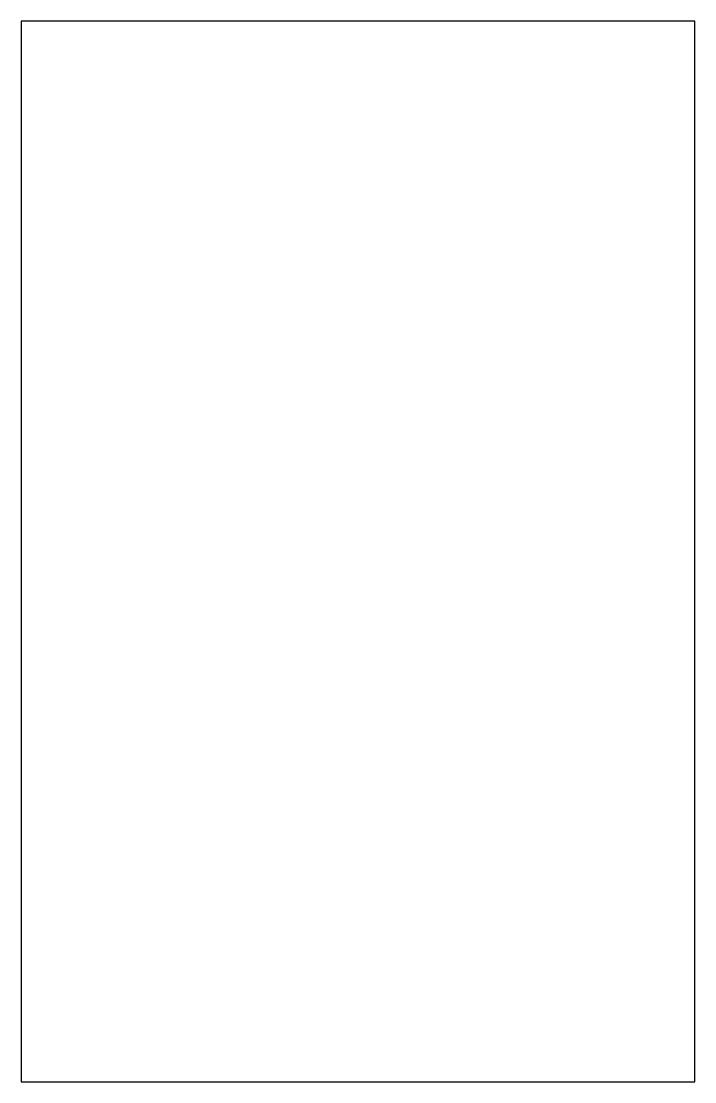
# Model space of a CAD drawing. Header units: millimetres. Extents: x -3354 to 20678, y 18480 to 56290.
import ezdxf

# ---------------------------------------------------------------- set-up
doc = ezdxf.new("R2010")
doc.units = ezdxf.units.MM
doc.layers.add('Mc_yuan_bj', color=7, linetype='Continuous')

msp = doc.modelspace()

# ---------------------------------------------------------------- linework, layer by layer
at = {"layer": 'Mc_yuan_bj', "color": 1}
msp.add_lwpolyline([(-3354, 56290), (-3354, 18480), (20678, 18480), (20678, 56290)], close=True, dxfattribs=at)

doc.saveas('drawing.dxf')
